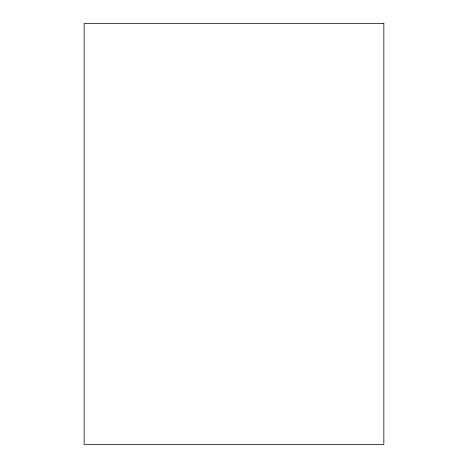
<?xml version="1.0" encoding="UTF-8"?>
<svg xmlns="http://www.w3.org/2000/svg" width="468" height="468" viewBox="0 0 468 468"><rect width="100%" height="100%" fill="white"/><g stroke="black" fill="none" stroke-linecap="round" stroke-linejoin="round"><path stroke-width="0.7" d="M383.848 23.4L84.152 23.4L84.152 444.6L383.848 444.6L383.848 23.4"/></g></svg>
